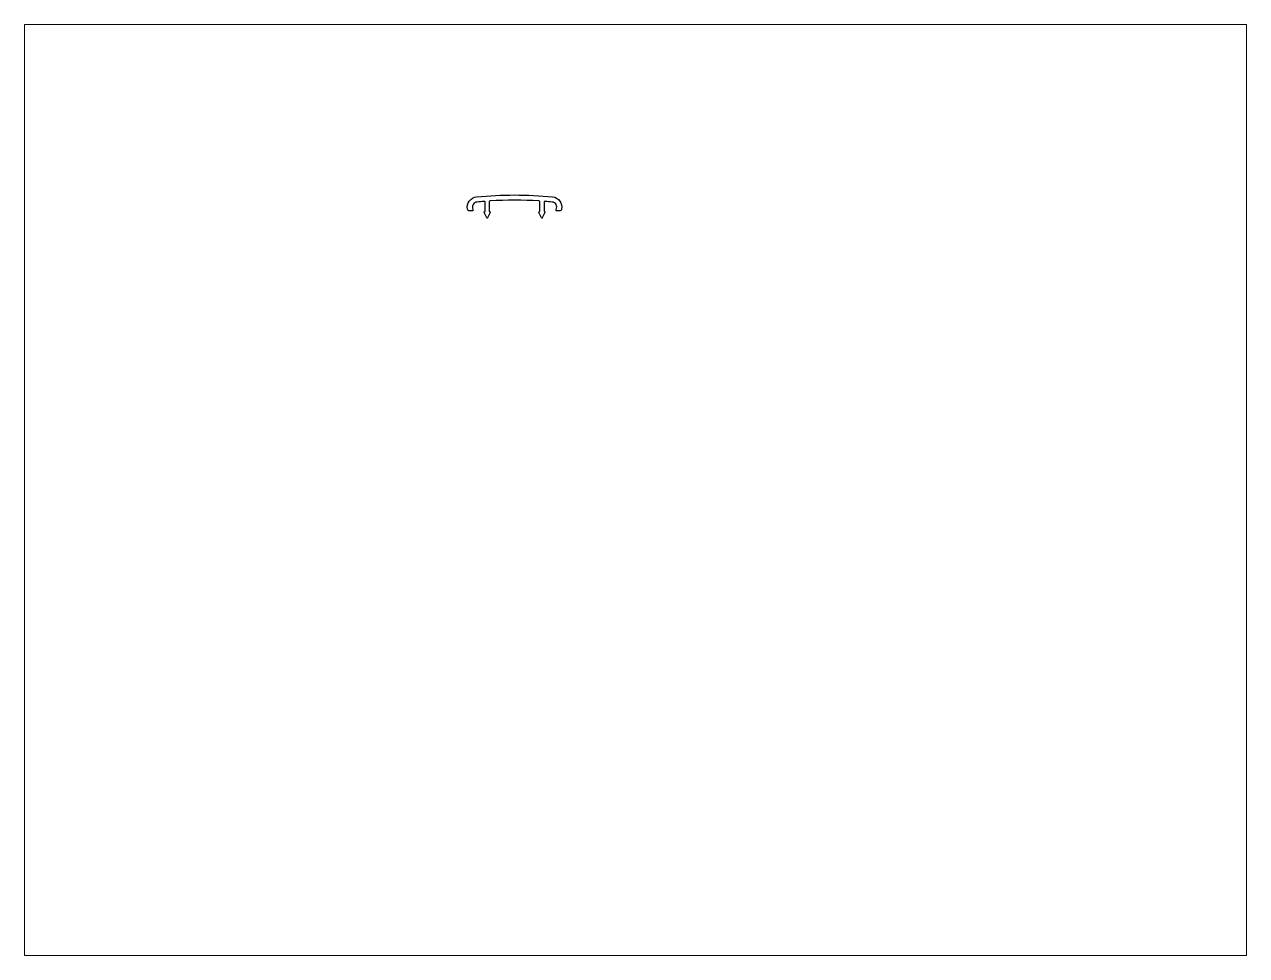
# Paper-space layout 'Layout1' of a CAD drawing. Extents: x 27 to 240, y 20 to 183.
# The model-space entities are those that its viewports show. They can reach past a viewport. Long polylines and large blocks are cut down to what shows.
import ezdxf

# ---------------------------------------------------------------- set-up
doc = ezdxf.new("R2010")
doc.units = 0
doc.header["$LTSCALE"] = 15
doc.layers.get('0').update_dxf_attribs({"linetype": 'CONTINUOUS'})

msp = doc.modelspace()

# ---------------------------------------------------------------- linework, layer by layer
msp.add_lwpolyline([(139.2, 218.87), (139.2, 218.57, -0.414214), (139, 218.37), (138.17, 218.37, -0.356394), (137.48, 218.94, -0.44465), (140.34, 222.82, -0.050119), (164.34, 222.82, -0.44465), (167.2, 218.94, -0.356394), (166.51, 218.37), (165.68, 218.37, -0.414214), (165.48, 218.57), (165.48, 218.87, 0.523264), (164.18, 221.2, 0.004628), (161.96, 221.4, 0.437862), (161.64, 221.1), (161.64, 218.18), (161.89, 218.07, -0.431529), (161.94, 217.93), (161.07, 216.18, -0.618034), (160.89, 216.18), (160.01, 217.93, -0.431529), (160.06, 218.07), (160.32, 218.18), (160.32, 221.24, 0.395587), (160.04, 221.54, 0.032016), (144.65, 221.54, 0.395587), (144.36, 221.24), (144.36, 218.18), (144.62, 218.07, -0.431529), (144.67, 217.93), (143.8, 216.18, -0.618034), (143.61, 216.18), (142.74, 217.93, -0.431529), (142.79, 218.07), (143.04, 218.18), (143.04, 221.1, 0.437862), (142.72, 221.4, 0.004628), (140.5, 221.2, 0.523264)], format="xyb", close=True)

psp = doc.layouts.get("Layout1")

# ---------------------------------------------------------------- viewports
at = {"layer": '0', "color": 0, "linetype": 'BYBLOCK', "ltscale": 0.05}
psp.add_viewport(center=(133.35, 101.6), size=(213.36, 162.56), view_center_point=(190.51, 130.3), view_height=293.8955, dxfattribs=at)

doc.saveas('drawing.dxf')
